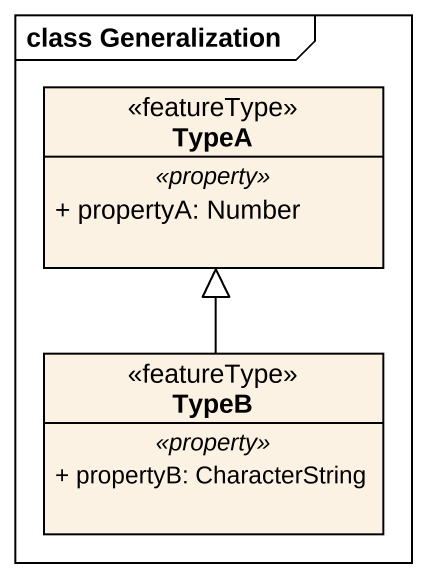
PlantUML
@startuml
mainframe class Generalization
hide circle
hide empty members
skinparam classAttributeIconSize 0
class TypeA <<featureType>> {
  .. <<property>> ..
  + propertyA: Number
}
class TypeB <<featureType>> {
  .. <<property>> ..
  + propertyB: CharacterString
}
TypeB -up-|> TypeA
@enduml
